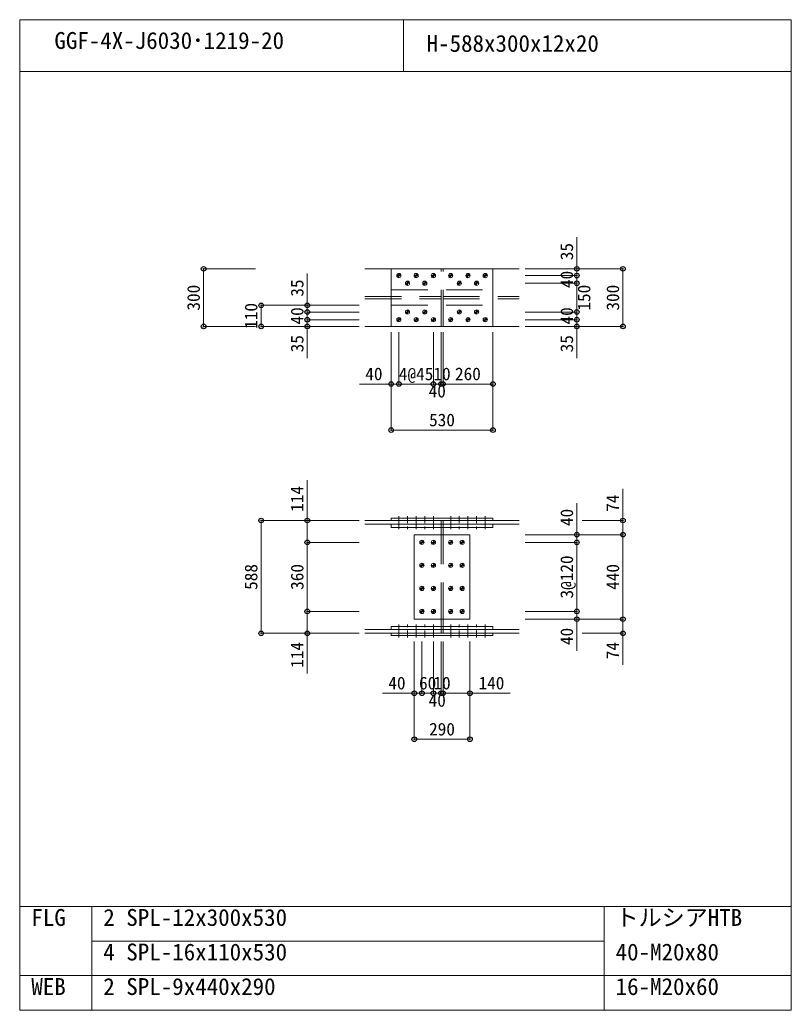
# Model space of a CAD drawing. Units: millimetres, scale not verified. Extents: x -8310 to 8310, y -4800 to 5700.
# Drawn here: x 90 to 4110, y -4800 to 360 of the extents above; entities that cross this region are included whole.
import ezdxf
from ezdxf.enums import TextEntityAlignment as Align

# ---------------------------------------------------------------- set-up
doc = ezdxf.new("R2010")
doc.units = ezdxf.units.MM
doc.header["$LTSCALE"] = 30
doc.header["$PDMODE"] = 32
doc.header["$PDSIZE"] = 24
doc.linetypes.add('DASHED1', pattern=[1.8, 1.2, -0.6])
doc.linetypes.add('USER2', pattern=[9.525, 6.35, -3.175])
doc.layers.add('0-0', color=7, linetype='Continuous')
doc.layers.add('0-2', color=7, linetype='Continuous')
for name, color, linetype, lineweight in [('0-1', 7, 'Continuous', 18), ('0-5', 7, 'Continuous', 18), ('0-6', 7, 'USER2', 18), ('0-8', 7, 'Continuous', 18), ('0-9', 7, 'Continuous', 18), ('0-A', 7, 'Continuous', 18), ('0-B', 7, 'Continuous', 18)]:
    doc.layers.add(name, color=color, linetype=linetype, lineweight=lineweight)
doc.styles.add('ＭＳ ゴシック', font='')
doc.styles.get('ＭＳ ゴシック').set_extended_font_data('MS Gothic')

msp = doc.modelspace()

# ---------------------------------------------------------------- linework, layer by layer
at = {"layer": '0-0'}
for p in [(1048, -937.5), (2993, -937.5), (3233, -937.5), (2993, -972.5), (2993, -1012.5), (1348, -1127.5), (1588, -1127.5), (1588, -1162.5), (2993, -1162.5), (1048, -1237.5), (1348, -1237.5), (1588, -1202.5), (1588, -1237.5), (2993, -1202.5), (2993, -1237.5), (3233, -1237.5), (2025.5, -1537.5), (2065.5, -1537.5), (2245.5, -1537.5), (2285.5, -1537.5), (2295.5, -1537.5), (2555.5, -1537.5), (2025.5, -1777.5), (2555.5, -1777.5), (1348, -2248.5), (1588, -2248.5), (3233, -2248.5), (2993, -2322.5), (3233, -2322.5), (1588, -2362.5), (2993, -2362.5), (1588, -2722.5), (2993, -2722.5), (2993, -2762.5), (3233, -2762.5), (1348, -2836.5), (1588, -2836.5), (3233, -2836.5), (2145.5, -3148.5), (2185.5, -3148.5), (2245.5, -3148.5), (2285.5, -3148.5), (2295.5, -3148.5), (2435.5, -3148.5), (2145.5, -3388.5), (2435.5, -3388.5)]:
    msp.add_point(p, dxfattribs=at)
at = {"layer": '0-1'}
for p, q in [((90, -4800), (90, 360)), ((90, 360), (4110, 360)), ((2090, 90), (2090, 360)), ((4110, -4800), (4110, 360)), ((90, 90), (4110, 90)), ((90, -4260), (4110, -4260)), ((465, -4800), (465, -4260)), ((3135, -4800), (3135, -4260)), ((465, -4440), (3135, -4440)), ((90, -4620), (4110, -4620)), ((90, -4800), (4110, -4800))]:
    msp.add_line(p, q, dxfattribs=at)
at = {"layer": '0-5'}
for p, q in [((1888, -937.5), (2285.5, -937.5)), ((2025.5, -937.5), (2555.5, -937.5)), ((2025.5, -1237.5), (2025.5, -937.5)), ((2295.5, -937.5), (2693, -937.5)), ((1888, -1237.5), (2285.5, -1237.5)), ((2295.5, -1237.5), (2693, -1237.5)), ((1888, -2248.5), (2285.5, -2248.5)), ((2025.5, -2236.5), (2555.5, -2236.5)), ((2025.5, -2248.5), (2025.5, -2236.5)), ((2025.5, -2268.5), (2555.5, -2268.5)), ((2025.5, -2284.5), (2025.5, -2268.5)), ((2295.5, -2248.5), (2693, -2248.5)), ((2295.5, -2268.5), (2295.5, -2248.5)), ((2295.5, -2268.5), (2693, -2268.5)), ((2285.5, -2322.5), (2285.5, -2284.5)), ((2295.5, -2322.5), (2295.5, -2284.5)), ((2145.5, -2322.5), (2435.5, -2322.5)), ((2145.5, -2762.5), (2145.5, -2322.5)), ((2285.5, -2800.5), (2285.5, -2762.5)), ((2295.5, -2800.5), (2295.5, -2762.5)), ((1888, -2816.5), (2285.5, -2816.5)), ((2025.5, -2800.5), (2285.5, -2800.5)), ((2025.5, -2816.5), (2025.5, -2800.5)), ((2025.5, -2816.5), (2285.5, -2816.5)), ((2025.5, -2836.5), (2285.5, -2836.5)), ((2025.5, -2848.5), (2025.5, -2836.5)), ((2285.5, -2800.5), (2555.5, -2800.5)), ((2285.5, -2816.5), (2555.5, -2816.5)), ((2285.5, -2836.5), (2555.5, -2836.5)), ((2295.5, -2836.5), (2693, -2836.5)), ((2555.5, -2816.5), (2555.5, -2800.5)), ((2555.5, -2848.5), (2555.5, -2836.5)), ((2025.5, -2848.5), (2285.5, -2848.5)), ((2285.5, -2848.5), (2555.5, -2848.5))]:
    msp.add_line(p, q, dxfattribs=at)
for points in [[(2025.5, -1237.5), (2555.5, -1237.5), (2555.5, -937.5)], [(1888, -2268.5), (2285.5, -2268.5), (2285.5, -2248.5)], [(2025.5, -2248.5), (2555.5, -2248.5), (2555.5, -2236.5)], [(2025.5, -2284.5), (2555.5, -2284.5), (2555.5, -2268.5)], [(2145.5, -2762.5), (2435.5, -2762.5), (2435.5, -2322.5)], [(1888, -2836.5), (2285.5, -2836.5), (2285.5, -2816.5)], [(2295.5, -2836.5), (2295.5, -2816.5), (2693, -2816.5)]]:
    msp.add_lwpolyline(points, dxfattribs=at)
at = {"layer": '0-6'}
for p, q in [((2025.5, -937.5), (2555.5, -937.5)), ((2285.5, -1237.5), (2285.5, -937.5)), ((2295.5, -1237.5), (2295.5, -937.5)), ((1888, -1081.5), (2285.5, -1081.5)), ((2025.5, -1047.5), (2555.5, -1047.5)), ((2295.5, -1081.5), (2693, -1081.5)), ((1888, -1093.5), (2285.5, -1093.5)), ((2025.5, -1127.5), (2555.5, -1127.5)), ((2295.5, -1093.5), (2693, -1093.5)), ((2025.5, -1237.5), (2555.5, -1237.5)), ((2285.5, -2284.5), (2285.5, -2268.5)), ((2295.5, -2284.5), (2295.5, -2268.5)), ((2285.5, -2762.5), (2285.5, -2322.5)), ((2295.5, -2762.5), (2295.5, -2322.5)), ((2285.5, -2816.5), (2285.5, -2800.5)), ((2295.5, -2816.5), (2295.5, -2800.5))]:
    msp.add_line(p, q, dxfattribs=at)
at = {"layer": '0-8'}
for p, q in [((2054.5, -972.5), (2076.5, -972.5)), ((2056.17, -981.84), (2074.83, -963.17)), ((2065.5, -983.5), (2065.5, -961.5)), ((2144.5, -972.5), (2166.5, -972.5)), ((2146.17, -981.84), (2164.83, -963.17)), ((2155.5, -983.5), (2155.5, -961.5)), ((2234.5, -972.5), (2256.5, -972.5)), ((2236.17, -981.84), (2254.83, -963.17)), ((2245.5, -983.5), (2245.5, -961.5)), ((2324.5, -972.5), (2346.5, -972.5)), ((2326.17, -981.84), (2344.83, -963.17)), ((2335.5, -983.5), (2335.5, -961.5)), ((2414.5, -972.5), (2436.5, -972.5)), ((2416.17, -981.84), (2434.83, -963.17)), ((2425.5, -983.5), (2425.5, -961.5)), ((2504.5, -972.5), (2526.5, -972.5)), ((2506.17, -981.84), (2524.83, -963.17)), ((2515.5, -983.5), (2515.5, -961.5)), ((2099.5, -1012.5), (2121.5, -1012.5)), ((2101.17, -1021.83), (2119.83, -1003.17)), ((2110.5, -1023.5), (2110.5, -1001.5)), ((2189.5, -1012.5), (2211.5, -1012.5)), ((2191.17, -1021.83), (2209.83, -1003.17)), ((2200.5, -1023.5), (2200.5, -1001.5)), ((2369.5, -1012.5), (2391.5, -1012.5)), ((2371.17, -1021.83), (2389.83, -1003.17)), ((2380.5, -1023.5), (2380.5, -1001.5)), ((2459.5, -1012.5), (2481.5, -1012.5)), ((2461.17, -1021.83), (2479.83, -1003.17)), ((2470.5, -1023.5), (2470.5, -1001.5)), ((2099.5, -1162.5), (2121.5, -1162.5)), ((2101.17, -1171.84), (2119.83, -1153.17)), ((2110.5, -1173.5), (2110.5, -1151.5)), ((2189.5, -1162.5), (2211.5, -1162.5)), ((2191.17, -1171.84), (2209.83, -1153.17)), ((2200.5, -1173.5), (2200.5, -1151.5)), ((2369.5, -1162.5), (2391.5, -1162.5)), ((2371.17, -1171.84), (2389.83, -1153.17)), ((2380.5, -1173.5), (2380.5, -1151.5)), ((2459.5, -1162.5), (2481.5, -1162.5)), ((2461.17, -1171.84), (2479.83, -1153.17)), ((2470.5, -1173.5), (2470.5, -1151.5)), ((2054.5, -1202.5), (2076.5, -1202.5)), ((2056.17, -1211.84), (2074.83, -1193.17)), ((2065.5, -1213.5), (2065.5, -1191.5)), ((2144.5, -1202.5), (2166.5, -1202.5)), ((2146.17, -1211.84), (2164.83, -1193.17)), ((2155.5, -1213.5), (2155.5, -1191.5)), ((2234.5, -1202.5), (2256.5, -1202.5)), ((2236.17, -1211.84), (2254.83, -1193.17)), ((2245.5, -1213.5), (2245.5, -1191.5)), ((2324.5, -1202.5), (2346.5, -1202.5)), ((2326.17, -1211.84), (2344.83, -1193.17)), ((2335.5, -1213.5), (2335.5, -1191.5)), ((2414.5, -1202.5), (2436.5, -1202.5)), ((2416.17, -1211.84), (2434.83, -1193.17)), ((2425.5, -1213.5), (2425.5, -1191.5)), ((2504.5, -1202.5), (2526.5, -1202.5)), ((2506.17, -1211.84), (2524.83, -1193.17)), ((2515.5, -1213.5), (2515.5, -1191.5)), ((2174.5, -2362.5), (2196.5, -2362.5)), ((2176.17, -2371.84), (2194.83, -2353.17)), ((2185.5, -2373.5), (2185.5, -2351.5)), ((2234.5, -2362.5), (2256.5, -2362.5)), ((2236.17, -2371.84), (2254.83, -2353.17)), ((2245.5, -2373.5), (2245.5, -2351.5)), ((2324.5, -2362.5), (2346.5, -2362.5)), ((2326.17, -2371.84), (2344.83, -2353.17)), ((2335.5, -2373.5), (2335.5, -2351.5)), ((2384.5, -2362.5), (2406.5, -2362.5)), ((2386.17, -2371.84), (2404.83, -2353.17)), ((2395.5, -2373.5), (2395.5, -2351.5)), ((2176.17, -2491.84), (2194.83, -2473.17)), ((2185.5, -2493.5), (2185.5, -2471.5)), ((2236.17, -2491.84), (2254.83, -2473.17)), ((2245.5, -2493.5), (2245.5, -2471.5)), ((2326.17, -2491.84), (2344.83, -2473.17)), ((2335.5, -2493.5), (2335.5, -2471.5)), ((2386.17, -2491.84), (2404.83, -2473.17)), ((2395.5, -2493.5), (2395.5, -2471.5)), ((2174.5, -2482.5), (2196.5, -2482.5)), ((2234.5, -2482.5), (2256.5, -2482.5)), ((2324.5, -2482.5), (2346.5, -2482.5)), ((2384.5, -2482.5), (2406.5, -2482.5)), ((2174.5, -2602.5), (2196.5, -2602.5)), ((2176.17, -2611.84), (2194.83, -2593.17)), ((2185.5, -2613.5), (2185.5, -2591.5)), ((2234.5, -2602.5), (2256.5, -2602.5)), ((2236.17, -2611.84), (2254.83, -2593.17)), ((2245.5, -2613.5), (2245.5, -2591.5)), ((2324.5, -2602.5), (2346.5, -2602.5)), ((2326.17, -2611.84), (2344.83, -2593.17)), ((2335.5, -2613.5), (2335.5, -2591.5)), ((2384.5, -2602.5), (2406.5, -2602.5)), ((2386.17, -2611.84), (2404.83, -2593.17)), ((2395.5, -2613.5), (2395.5, -2591.5)), ((2174.5, -2722.5), (2196.5, -2722.5)), ((2176.17, -2731.84), (2194.83, -2713.17)), ((2185.5, -2733.5), (2185.5, -2711.5)), ((2234.5, -2722.5), (2256.5, -2722.5)), ((2236.17, -2731.84), (2254.83, -2713.17)), ((2245.5, -2733.5), (2245.5, -2711.5)), ((2324.5, -2722.5), (2346.5, -2722.5)), ((2326.17, -2731.84), (2344.83, -2713.17)), ((2335.5, -2733.5), (2335.5, -2711.5)), ((2384.5, -2722.5), (2406.5, -2722.5)), ((2386.17, -2731.84), (2404.83, -2713.17)), ((2395.5, -2733.5), (2395.5, -2711.5))]:
    msp.add_line(p, q, dxfattribs=at)
at = {"layer": '0-9'}
for p, q in [((2065.5, -2226.5), (2065.5, -2294.5)), ((2155.5, -2226.5), (2155.5, -2294.5)), ((2245.5, -2226.5), (2245.5, -2294.5)), ((2335.5, -2226.5), (2335.5, -2294.5)), ((2425.5, -2226.5), (2425.5, -2294.5)), ((2515.5, -2226.5), (2515.5, -2294.5)), ((2065.5, -2858.5), (2065.5, -2790.5)), ((2155.5, -2858.5), (2155.5, -2790.5)), ((2245.5, -2858.5), (2245.5, -2790.5)), ((2335.5, -2858.5), (2335.5, -2790.5)), ((2425.5, -2858.5), (2425.5, -2790.5)), ((2515.5, -2858.5), (2515.5, -2790.5))]:
    msp.add_line(p, q, dxfattribs=at)
at = {"layer": '0-9', "linetype": 'DASHED1'}
for p, q in [((2110.5, -2226.5), (2110.5, -2294.5)), ((2200.5, -2226.5), (2200.5, -2294.5)), ((2380.5, -2226.5), (2380.5, -2294.5)), ((2470.5, -2226.5), (2470.5, -2294.5)), ((2110.5, -2858.5), (2110.5, -2790.5)), ((2200.5, -2858.5), (2200.5, -2790.5)), ((2380.5, -2858.5), (2380.5, -2790.5)), ((2470.5, -2858.5), (2470.5, -2790.5))]:
    msp.add_line(p, q, dxfattribs=at)
at = {"layer": '0-A'}
for p, q in [((1318, -937.5), (1048, -937.5)), ((2723, -937.5), (2993, -937.5)), ((2723, -937.5), (3233, -937.5)), ((2723, -972.5), (2993, -972.5)), ((2723, -1012.5), (2993, -1012.5)), ((1858, -1127.5), (1348, -1127.5)), ((1858, -1127.5), (1588, -1127.5)), ((1858, -1162.5), (1588, -1162.5)), ((2723, -1162.5), (2993, -1162.5)), ((1858, -1202.5), (1588, -1202.5)), ((1588, -1402.5), (1588, -1202.5)), ((1858, -1237.5), (1588, -1237.5)), ((2723, -1202.5), (2993, -1202.5)), ((2723, -1237.5), (2993, -1237.5)), ((2993, -1402.5), (2993, -1202.5)), ((2025.5, -1267.5), (2025.5, -1537.5)), ((2025.5, -1267.5), (2025.5, -1777.5)), ((2065.5, -1267.5), (2065.5, -1537.5)), ((2065.5, -1267.5), (2065.5, -1537.5)), ((2245.5, -1267.5), (2245.5, -1537.5)), ((2245.5, -1267.5), (2245.5, -1537.5)), ((2285.5, -1267.5), (2285.5, -1537.5)), ((2285.5, -1267.5), (2285.5, -1537.5)), ((2295.5, -1267.5), (2295.5, -1537.5)), ((2295.5, -1267.5), (2295.5, -1537.5)), ((2555.5, -1267.5), (2555.5, -1537.5)), ((2555.5, -1267.5), (2555.5, -1777.5)), ((1860.5, -1537.5), (2065.5, -1537.5)), ((2065.5, -1537.5), (2245.5, -1537.5)), ((2245.5, -1537.5), (2285.5, -1537.5)), ((2285.5, -1537.5), (2295.5, -1537.5)), ((2295.5, -1537.5), (2555.5, -1537.5)), ((2025.5, -1777.5), (2555.5, -1777.5)), ((1858, -2248.5), (1348, -2248.5)), ((1858, -2248.5), (1588, -2248.5)), ((3019.94, -2248.5), (3233, -2248.5)), ((1858, -2362.5), (1588, -2362.5)), ((2723, -2322.5), (2993, -2322.5)), ((2723, -2322.5), (3233, -2322.5)), ((2723, -2362.5), (2993, -2362.5)), ((1858, -2722.5), (1588, -2722.5)), ((1588, -3046.5), (1588, -2722.5)), ((2723, -2722.5), (2993, -2722.5)), ((2993, -2927.5), (2993, -2722.5)), ((2723, -2762.5), (2993, -2762.5)), ((2723, -2762.5), (3233, -2762.5)), ((3233, -3001.5), (3233, -2762.5)), ((1858, -2836.5), (1588, -2836.5)), ((3019.94, -2836.5), (3233, -2836.5)), ((2145.5, -2878.5), (2145.5, -3148.5)), ((2145.5, -2878.5), (2145.5, -3388.5)), ((2185.5, -2878.5), (2185.5, -3148.5)), ((2185.5, -2878.5), (2185.5, -3148.5)), ((2245.5, -2878.5), (2245.5, -3148.5)), ((2245.5, -2878.5), (2245.5, -3148.5)), ((2285.5, -2878.5), (2285.5, -3148.5)), ((2285.5, -2878.5), (2285.5, -3148.5)), ((2295.5, -2878.5), (2295.5, -3148.5)), ((2295.5, -2878.5), (2295.5, -3148.5)), ((2435.5, -2878.5), (2435.5, -3148.5)), ((2435.5, -2878.5), (2435.5, -3388.5)), ((1980.5, -3148.5), (2185.5, -3148.5)), ((2185.5, -3148.5), (2245.5, -3148.5)), ((2245.5, -3148.5), (2285.5, -3148.5)), ((2285.5, -3148.5), (2295.5, -3148.5)), ((2295.5, -3148.5), (2645.5, -3148.5)), ((2145.5, -3388.5), (2435.5, -3388.5))]:
    msp.add_line(p, q, dxfattribs=at)
for points in [[(2723, -972.5), (2993, -972.5), (2993, -772.5)], [(1318, -1237.5), (1048, -1237.5), (1048, -937.5)], [(1858, -1162.5), (1588, -1162.5), (1588, -962.5)], [(2723, -1237.5), (3233, -1237.5), (3233, -937.5)], [(2723, -1012.5), (2993, -1012.5), (2993, -972.5)], [(2723, -1162.5), (2993, -1162.5), (2993, -1012.5)], [(1858, -1237.5), (1348, -1237.5), (1348, -1127.5)], [(1858, -1202.5), (1588, -1202.5), (1588, -1162.5)], [(2723, -1202.5), (2993, -1202.5), (2993, -1162.5)], [(1858, -2362.5), (1588, -2362.5), (1588, -2038.5)], [(2723, -2322.5), (3233, -2322.5), (3233, -2083.5)], [(2723, -2362.5), (2993, -2362.5), (2993, -2157.5)], [(1858, -2836.5), (1348, -2836.5), (1348, -2248.5)], [(1858, -2722.5), (1588, -2722.5), (1588, -2362.5)], [(2723, -2762.5), (3233, -2762.5), (3233, -2322.5)], [(2723, -2722.5), (2993, -2722.5), (2993, -2362.5)]]:
    msp.add_lwpolyline(points, dxfattribs=at)
at = {"layer": '0-B'}
for centre in [(2065.5, -972.5), (2155.5, -972.5), (2245.5, -972.5), (2335.5, -972.5), (2425.5, -972.5), (2515.5, -972.5), (2110.5, -1012.5), (2200.5, -1012.5), (2380.5, -1012.5), (2470.5, -1012.5), (2110.5, -1162.5), (2200.5, -1162.5), (2380.5, -1162.5), (2470.5, -1162.5), (2065.5, -1202.5), (2155.5, -1202.5), (2245.5, -1202.5), (2335.5, -1202.5), (2425.5, -1202.5), (2515.5, -1202.5), (2185.5, -2362.5), (2245.5, -2362.5), (2335.5, -2362.5), (2395.5, -2362.5), (2185.5, -2482.5), (2245.5, -2482.5), (2335.5, -2482.5), (2395.5, -2482.5), (2185.5, -2602.5), (2245.5, -2602.5), (2335.5, -2602.5), (2395.5, -2602.5), (2185.5, -2722.5), (2245.5, -2722.5), (2335.5, -2722.5), (2395.5, -2722.5)]:
    msp.add_circle(centre, 11, dxfattribs=at)

# ---------------------------------------------------------------- texts
at = {"layer": '0-2', "style": 'ＭＳ ゴシック'}
for s, p in [('GGF-4X-J6030･1219-20', (270, 181.8)), ('H-588x300x12x20', (2210, 166.8)), ('FLG', (150, -4387.2)), ('2', (525, -4387.2)), ('SPL-12x300x530', (645, -4387.2)), ('トルシアHTB', (3195, -4387.2)), ('4', (525, -4567.2)), ('SPL-16x110x530', (645, -4567.2)), ('40-M20x80', (3195, -4567.2)), ('WEB', (150, -4747.2)), ('2', (525, -4747.2)), ('SPL-9x440x290', (645, -4747.2)), ('16-M20x60', (3195, -4747.2))]:
    msp.add_text(s, height=87.98, dxfattribs=at).set_placement(p, align=Align.BOTTOM_LEFT)
at = {"layer": '0-A', "style": 'ＭＳ ゴシック'}
for s, p in [('35', (2993, -892.5)), ('40', (2993, -1037.5)), ('300', (1048, -1155)), ('35', (1588, -1082.5)), ('150', (3083, -1155)), ('300', (3233, -1155)), ('110', (1348, -1250)), ('40', (1588, -1227.5)), ('40', (2993, -1227.5)), ('35', (1588, -1372.5)), ('35', (2993, -1372.5)), ('114', (1588, -2203.5)), ('74', (3233, -2203.5)), ('40', (2993, -2277.5)), ('3@120', (2993, -2655)), ('588', (1348, -2610)), ('360', (1588, -2610)), ('440', (3233, -2610)), ('40', (2993, -2897.5)), ('114', (1588, -3016.5)), ('74', (3233, -2971.5))]:
    msp.add_text(s, height=65.98, rotation=90, dxfattribs=at).set_placement(p, align=Align.BOTTOM_LEFT)
for s, p in [('40', (1890.5, -1537.5)), ('4@45', (2065.5, -1537.5)), ('10', (2245.5, -1537.5)), ('260', (2358, -1537.5)), ('40', (2220.5, -1627.5)), ('530', (2223, -1777.5)), ('40', (2010.5, -3148.5)), ('60', (2170.5, -3148.5)), ('10', (2245.5, -3148.5)), ('140', (2480.5, -3148.5)), ('40', (2220.5, -3238.5)), ('290', (2223, -3388.5))]:
    msp.add_text(s, height=65.98, dxfattribs=at).set_placement(p, align=Align.BOTTOM_LEFT)

doc.saveas('drawing.dxf')
